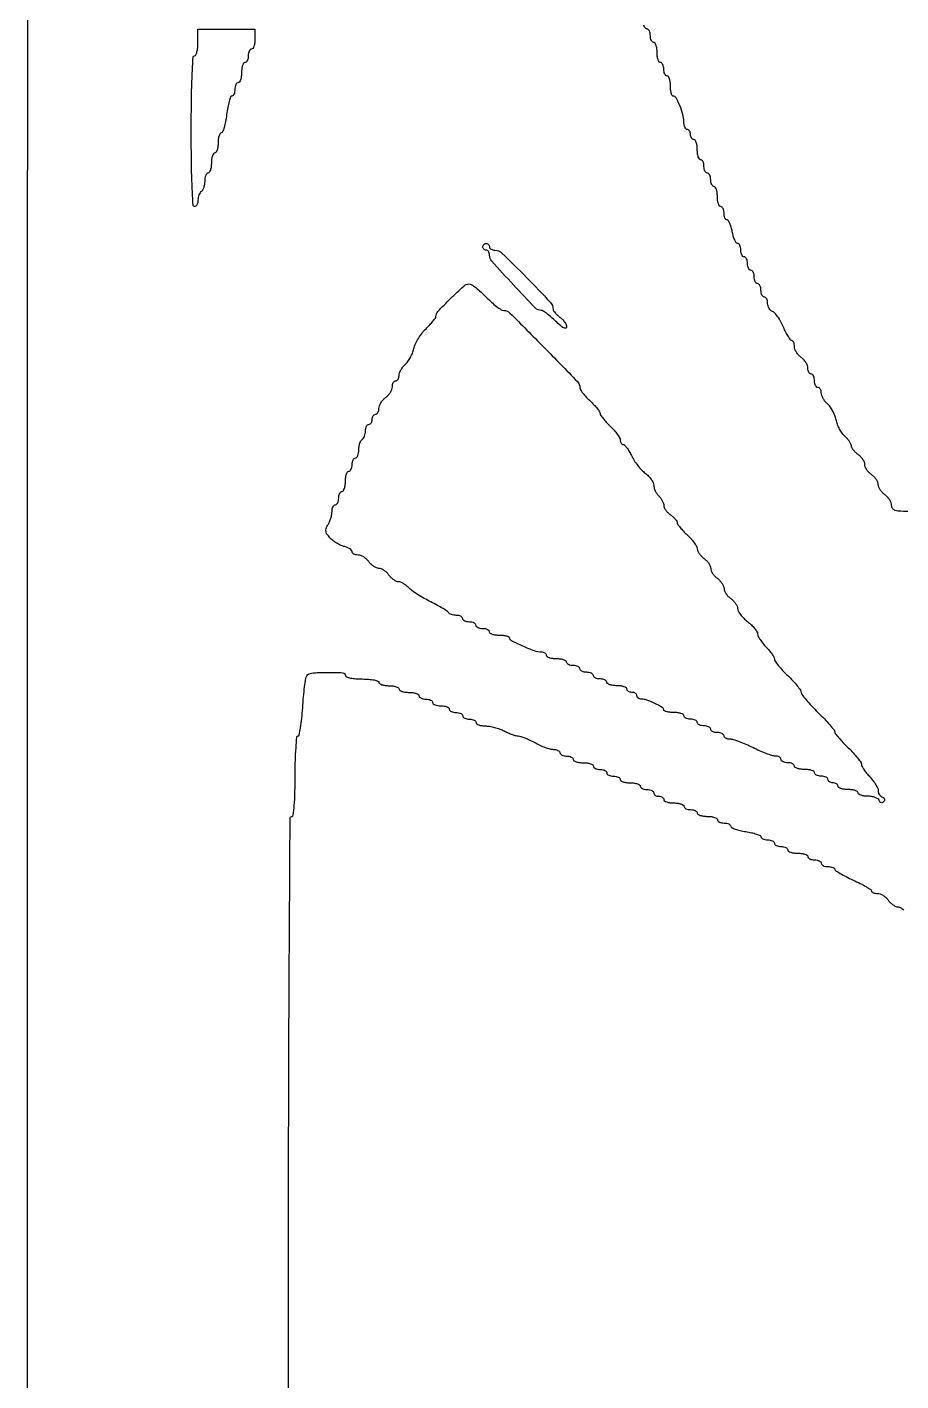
# Model space of a CAD drawing. Extents: x 70 to 555, y 314 to 2123.
# Drawn here: x 70 to 330.8, y 1218.5 to 1622.6 of the extents above; entities that cross this region are included whole.
import ezdxf

# ---------------------------------------------------------------- set-up
doc = ezdxf.new("R2010")
doc.units = 0

msp = doc.modelspace()

# ---------------------------------------------------------------- linework, layer by layer
for points in [[(70.501361, 1948.502049, 0.000004), (70.250342, 1765.875, 0.000254), (70.05712, 1541.195105, 0.000088), (70, 1217.5, 0.000088), (70.05712, 893.804895, 0.000254)], [(70.250342, 669.125, 0.000004), (70.501361, 486.497951, 0.413809)], [(334, 1478, -0.009225), (330.69759, 1478.060933, -0.062928), (329.093056, 1478.324135, -0.16059), (328.303396, 1478.872221, -0.162815), (328, 1479.779241, 0.091287), (327.855253, 1480.565449, 0.047927), (327.4125, 1481.459276, 0.045499), (326.765149, 1482.316802, 0.052224), (326, 1483, -0.046192), (325.234835, 1483.666838, -0.043436), (324.5875, 1484.475876, -0.046457), (324.142914, 1485.299139, -0.100918), (324, 1486, 0.100918), (323.857086, 1486.700861, 0.046457), (323.4125, 1487.524124, 0.043436), (322.765165, 1488.333162, 0.046192), (322, 1489, -0.046192), (321.234835, 1489.666838, -0.043436), (320.5875, 1490.475876, -0.046457), (320.142914, 1491.299139, -0.100918), (320, 1492, 0.100918), (319.857086, 1492.700861, 0.046457), (319.4125, 1493.524124, 0.043436), (318.765165, 1494.333162, 0.046192), (318, 1495, -0.033869), (317.234632, 1495.634566, -0.037202), (316.5875, 1496.348322, -0.040203), (316.135938, 1497.034929, -0.126007), (316, 1497.565772, 0.115509), (315.871172, 1498.115985, 0.033292), (315.42915, 1498.876388, 0.031572), (314.800431, 1499.692805, 0.028976), (314.056681, 1500.448705, -0.05589), (313.261845, 1501.348447, -0.029756), (312.481278, 1502.614724, -0.029215), (311.829283, 1504.019634, -0.039993), (311.422523, 1505.352751, 0.039195), (311.021185, 1506.675644, 0.029929), (310.386527, 1508.049524, 0.030654), (309.630979, 1509.271211, 0.060369), (308.865842, 1510.116354, -0.044399), (308.151902, 1510.856162, -0.039478), (307.548091, 1511.738841, -0.041604), (307.132956, 1512.625525, -0.088912), (307, 1513.367295, 0.059344), (306.925629, 1513.991699, 0.078271), (306.70625, 1514.520393, 0.096675), (306.381426, 1514.874498, 0.160289), (306, 1515, -0.191087), (305.618118, 1515.151477, -0.088204), (305.29375, 1515.5875, -0.068025), (305.073693, 1516.234582, -0.048028), (305, 1517, 0.048028), (304.926307, 1517.765418, 0.068025), (304.70625, 1518.4125, 0.088204), (304.381882, 1518.848523, 0.191087), (304, 1519, -0.173062), (303.618433, 1519.136147, -0.093597), (303.29375, 1519.522652, -0.073949), (303.074067, 1520.098578, -0.054248), (303, 1520.779241, 0.091287), (302.855253, 1521.565449, 0.047927), (302.4125, 1522.459276, 0.045499), (301.765149, 1523.316802, 0.052224), (301, 1524, -0.052224), (300.234851, 1524.683198, -0.045499), (299.5875, 1525.540724, -0.047927), (299.144747, 1526.434551, -0.091287), (299, 1527.220759, 0.041029), (298.944006, 1527.901987, 0.060477), (298.775546, 1528.477348, 0.079516), (298.528193, 1528.868107, 0.215172), (298.2359, 1529, -0.23944), (297.850954, 1529.195555, -0.018478), (297.18259, 1530.185656, -0.022105), (296.448624, 1531.489762, -0.014901), (295.723157, 1533.036275, 0.023671), (294.944478, 1534.623248, 0.027217), (294.051295, 1536.054541, 0.02788), (293.173329, 1537.167125, 0.120724), (292.487257, 1537.643264, -0.098882), (291.918581, 1538.002598, -0.066858), (291.436882, 1538.602402, -0.063862), (291.111123, 1539.340658, -0.072126), (291, 1540.106989, 0.050854), (290.926137, 1540.831332, 0.070807), (290.70625, 1541.443928, 0.0909), (290.381715, 1541.855843, 0.182536), (290, 1542, -0.191087), (289.618118, 1542.151477, -0.088204), (289.29375, 1542.5875, -0.068025), (289.073693, 1543.234582, -0.048028), (289, 1544, 0.048028), (288.926307, 1544.765418, 0.068025), (288.70625, 1545.4125, 0.088204), (288.381882, 1545.848523, 0.191087), (288, 1546, -0.191087), (287.618118, 1546.151477, -0.088204), (287.29375, 1546.5875, -0.068025), (287.073693, 1547.234582, -0.048028), (287, 1548, 0.048028), (286.926307, 1548.765418, 0.068025), (286.70625, 1549.4125, 0.088204), (286.381882, 1549.848523, 0.191087), (286, 1550, -0.191087), (285.618118, 1550.151477, -0.088204), (285.29375, 1550.5875, -0.068025), (285.073693, 1551.234582, -0.048028), (285, 1552, 0.048028), (284.926307, 1552.765418, 0.068025), (284.70625, 1553.4125, 0.088204), (284.381882, 1553.848523, 0.191087), (284, 1554, -0.191087), (283.618118, 1554.151477, -0.088204), (283.29375, 1554.5875, -0.068025), (283.073693, 1555.234582, -0.048028), (283, 1556, 0.045771), (282.929774, 1556.765527, 0.065694), (282.719561, 1557.4125, 0.08573), (282.410052, 1557.849357, 0.198381), (282.045313, 1558, -0.248969), (281.634646, 1558.217999, -0.040853), (281.178188, 1559.028125, -0.036741), (280.755031, 1560.159217, -0.02478), (280.434022, 1561.5, 0.023055), (280.117868, 1562.840903, 0.034546), (279.709237, 1563.971875, 0.037322), (279.273273, 1564.788462, 0.256887), (278.888709, 1565, -0.209741), (278.5489, 1565.149103, -0.081598), (278.261058, 1565.5875, -0.062142), (278.065201, 1566.234318, -0.0425), (278, 1567, 0.048028), (277.926307, 1567.765418, 0.068025), (277.70625, 1568.4125, 0.088204), (277.381882, 1568.848523, 0.191087), (277, 1569, -0.254951), (276.615738, 1569.209557, -0.06271), (276.29375, 1569.88125, -0.048861), (276.072766, 1570.850749, -0.031626), (276, 1572, 0.031626), (275.927234, 1573.149251, 0.048861), (275.70625, 1574.11875, 0.06271), (275.384262, 1574.790443, 0.254951), (275, 1575, -0.191087), (274.618118, 1575.151477, -0.088204), (274.29375, 1575.5875, -0.068025), (274.073693, 1576.234582, -0.048028), (274, 1577, 0.048028), (273.926307, 1577.765418, 0.068025), (273.70625, 1578.4125, 0.088204), (273.381882, 1578.848523, 0.191087), (273, 1579, -0.191087), (272.618118, 1579.151477, -0.088204), (272.29375, 1579.5875, -0.068025), (272.073693, 1580.234582, -0.048028), (272, 1581, 0.048028), (271.926307, 1581.765418, 0.068025), (271.70625, 1582.4125, 0.088204), (271.381882, 1582.848523, 0.191087), (271, 1583, -0.254951), (270.615738, 1583.209557, -0.06271), (270.29375, 1583.88125, -0.048861), (270.072766, 1584.850749, -0.031626), (270, 1586, 0.031626), (269.927234, 1587.149251, 0.048861), (269.70625, 1588.11875, 0.06271), (269.384262, 1588.790443, 0.254951), (269, 1589, -0.148195), (268.618646, 1589.115568, -0.098894), (268.29375, 1589.440625, -0.082425), (268.074694, 1589.926543, -0.064853), (268, 1590.5, 0.064853), (267.925306, 1591.073457, 0.082425), (267.70625, 1591.559375, 0.098894), (267.381354, 1591.884432, 0.148195), (267, 1592, -0.213251), (266.617529, 1592.170897, -0.08026), (266.29375, 1592.675812, -0.061063), (266.073311, 1593.419806, -0.041543), (266, 1594.300635, 0.066591), (265.707165, 1596.48965, 0.033466), (264.794285, 1599.129987, 0.027665), (263.65687, 1601.454261, 0.268694), (262.75, 1601.992198, -0.293605), (262.459613, 1602.183099, -0.043455), (262.220312, 1602.878958, -0.037521), (262.054307, 1603.84975, -0.023593), (262, 1605, 0.031626), (261.927234, 1606.149251, 0.048861), (261.70625, 1607.11875, 0.06271), (261.384262, 1607.790443, 0.254951), (261, 1608, -0.191087), (260.618118, 1608.151477, -0.088204), (260.29375, 1608.5875, -0.068025), (260.073693, 1609.234582, -0.048028), (260, 1610, 0.048028), (259.926307, 1610.765418, 0.068025), (259.70625, 1611.4125, 0.088204), (259.381882, 1611.848523, 0.191087), (259, 1612, -0.254951), (258.615738, 1612.209557, -0.06271), (258.29375, 1612.88125, -0.048861), (258.072766, 1613.850749, -0.031626), (258, 1615, 0.031626), (257.927234, 1616.149251, 0.048861), (257.70625, 1617.11875, 0.06271), (257.384262, 1617.790443, 0.254951), (257, 1618, -0.191087), (256.618118, 1618.151477, -0.088204), (256.29375, 1618.5875, -0.068025), (256.073693, 1619.234582, -0.048028), (256, 1620, 0.048028), (255.926307, 1620.765418, 0.068025), (255.70625, 1621.4125, 0.088204), (255.381882, 1621.848523, 0.191087), (255, 1622, -0.183553), (254.618267, 1622.145022, -0.090592), (254.29375, 1622.55974, -0.070474), (254.073842, 1623.176362, -0.050507)], [(148.057521, 1144.213607, -0.000387), (148, 1218.5, -0.000387), (148.057521, 1292.786393, -0.001097), (148.251484, 1344.625, -0.000069), (148.505813, 1386.508873, -0.412396), (149, 1387, 0.379241), (149.436047, 1387.386292, 0.00943), (149.729167, 1390.25, 0.014311), (149.935691, 1394.03426, 0.006475), (150, 1399, -0.006712), (150.061769, 1403.601189, -0.011155), (150.252344, 1407.475, -0.004906), (150.513808, 1410.684862, -0.387779), (150.859043, 1411, 0.356544), (151.219607, 1411.29456, 0.00943), (151.619813, 1413.469573, 0.015655), (151.979639, 1416.183866, 0.009546), (152.242583, 1419.407056, -0.006671), (152.492697, 1422.707019, -0.009165), (152.811431, 1425.665592, -0.006368), (153.153324, 1428.120432, -0.100955), (153.442558, 1428.907056, -0.238937), (154.862303, 1429.773886, -0.017757), (159.538547, 1429.977678, -0.016391), (164.185545, 1429.8627, -0.397466), (165, 1429, 0.322437), (165.280551, 1428.610183, 0.031449), (166.46875, 1428.29375, 0.03053), (168.083446, 1428.072205, 0.01883), (170, 1428, -0.01883), (171.916554, 1427.927795, -0.03053), (173.53125, 1427.70625, -0.031449), (174.719449, 1427.389817, -0.322437), (175, 1427, 0.254951), (175.209557, 1426.615738, 0.06271), (175.88125, 1426.29375, 0.048861), (176.850749, 1426.072766, 0.031626), (178, 1426, -0.031626), (179.149251, 1425.927234, -0.048861), (180.11875, 1425.70625, -0.06271), (180.790443, 1425.384262, -0.254951), (181, 1425, 0.254951), (181.209557, 1424.615738, 0.06271), (181.88125, 1424.29375, 0.048861), (182.850749, 1424.072766, 0.031626), (184, 1424, -0.031626), (185.149251, 1423.927234, -0.048861), (186.11875, 1423.70625, -0.06271), (186.790443, 1423.384262, -0.254951), (187, 1423, 0.191087), (187.151477, 1422.618118, 0.088204), (187.5875, 1422.29375, 0.068025), (188.234582, 1422.073693, 0.048028), (189, 1422, -0.048028), (189.765418, 1421.926307, -0.068025), (190.4125, 1421.70625, -0.088204), (190.848523, 1421.381882, -0.191087), (191, 1421, 0.226478), (191.182831, 1420.617064, 0.074992), (191.734375, 1420.29375, 0.057076), (192.542644, 1420.073116, 0.038131), (193.5, 1420, -0.038131), (194.457356, 1419.926884, -0.057076), (195.265625, 1419.70625, -0.074992), (195.817169, 1419.382936, -0.226478), (196, 1419, 0.191087), (196.151477, 1418.618118, 0.088204), (196.5875, 1418.29375, 0.068025), (197.234582, 1418.073693, 0.048028), (198, 1418, -0.048028), (198.765418, 1417.926307, -0.068025), (199.4125, 1417.70625, -0.088204), (199.848523, 1417.381882, -0.191087), (200, 1417, 0.191087), (200.151477, 1416.618118, 0.088204), (200.5875, 1416.29375, 0.068025), (201.234582, 1416.073693, 0.048028), (202, 1416, -0.048028), (202.765418, 1415.926307, -0.068025), (203.4125, 1415.70625, -0.088204), (203.848523, 1415.381882, -0.191087), (204, 1415, 0.241151), (204.196656, 1414.615968, 0.068485), (204.807813, 1414.29194, 0.052619), (205.696697, 1414.069125, 0.034571), (206.75, 1413.993839, -0.042097), (208.009577, 1413.884759, -0.022641), (209.533578, 1413.550673, -0.022391), (211.06686, 1413.066527, -0.032537), (212.364307, 1412.493839, 0.017385), (213.560345, 1411.922032, 0.017737), (214.785336, 1411.438815, 0.017805), (215.876352, 1411.095758, 0.067363), (216.583891, 1411, -0.080742), (217.324228, 1410.879663, -0.016028), (218.587049, 1410.4125, -0.016585), (220.03734, 1409.765634, -0.014762), (221.5, 1409, 0.020986), (223.007834, 1408.234469, 0.020208), (224.593403, 1407.5875, 0.020615), (226.034859, 1407.132463, 0.066235), (227.030416, 1407, -0.048799), (227.784157, 1406.926261, -0.068799), (228.421435, 1406.70625, -0.088982), (228.850583, 1406.381832, -0.188692), (229, 1406, 0.191087), (229.151477, 1405.618118, 0.088204), (229.5875, 1405.29375, 0.068025), (230.234582, 1405.073693, 0.048028), (231, 1405, -0.048028), (231.765418, 1404.926307, -0.068025), (232.4125, 1404.70625, -0.088204), (232.848523, 1404.381882, -0.191087), (233, 1404, 0.254951), (233.209557, 1403.615738, 0.06271), (233.88125, 1403.29375, 0.048861), (234.850749, 1403.072766, 0.031626), (236, 1403, -0.031626), (237.149251, 1402.927234, -0.048861), (238.11875, 1402.70625, -0.06271), (238.790443, 1402.384262, -0.254951), (239, 1402, 0.191087), (239.151477, 1401.618118, 0.088204), (239.5875, 1401.29375, 0.068025), (240.234582, 1401.073693, 0.048028), (241, 1401, -0.048028), (241.765418, 1400.926307, -0.068025), (242.4125, 1400.70625, -0.088204), (242.848523, 1400.381882, -0.191087), (243, 1400, 0.191087), (243.151477, 1399.618118, 0.088204), (243.5875, 1399.29375, 0.068025), (244.234582, 1399.073693, 0.048028), (245, 1399, -0.048028), (245.765418, 1398.926307, -0.068025), (246.4125, 1398.70625, -0.088204), (246.848523, 1398.381882, -0.191087), (247, 1398, 0.254951), (247.209557, 1397.615738, 0.06271), (247.88125, 1397.29375, 0.048861), (248.850749, 1397.072766, 0.031626), (250, 1397, -0.031626), (251.149251, 1396.927234, -0.048861), (252.11875, 1396.70625, -0.06271), (252.790443, 1396.384262, -0.254951), (253, 1396, 0.191087), (253.151477, 1395.618118, 0.088204), (253.5875, 1395.29375, 0.068025), (254.234582, 1395.073693, 0.048028), (255, 1395, -0.048028), (255.765418, 1394.926307, -0.068025), (256.4125, 1394.70625, -0.088204), (256.848523, 1394.381882, -0.191087), (257, 1394, 0.148195), (257.115568, 1393.618646, 0.098894), (257.440625, 1393.29375, 0.082425), (257.926543, 1393.074694, 0.064853), (258.5, 1393, -0.064853), (259.073457, 1392.925306, -0.082425), (259.559375, 1392.70625, -0.098894), (259.884432, 1392.381354, -0.148195), (260, 1392, 0.254951), (260.209557, 1391.615738, 0.06271), (260.88125, 1391.29375, 0.048861), (261.850749, 1391.072766, 0.031626), (263, 1391, -0.031626), (264.149251, 1390.927234, -0.048861), (265.11875, 1390.70625, -0.06271), (265.790443, 1390.384262, -0.254951), (266, 1390, 0.191087), (266.151477, 1389.618118, 0.088204), (266.5875, 1389.29375, 0.068025), (267.234582, 1389.073693, 0.048028), (268, 1389, -0.048028), (268.765418, 1388.926307, -0.068025), (269.4125, 1388.70625, -0.088204), (269.848523, 1388.381882, -0.191087), (270, 1388, 0.254951), (270.209557, 1387.615738, 0.06271), (270.88125, 1387.29375, 0.048861), (271.850749, 1387.072766, 0.031626), (273, 1387, -0.031626), (274.149251, 1386.927234, -0.048861), (275.11875, 1386.70625, -0.06271), (275.790443, 1386.384262, -0.254951), (276, 1386, 0.191087), (276.151477, 1385.618118, 0.088204), (276.5875, 1385.29375, 0.068025), (277.234582, 1385.073693, 0.048028), (278, 1385, -0.044979), (278.765565, 1384.930992, -0.064852), (279.4125, 1384.724249, -0.08479), (279.849692, 1384.419978, -0.201047), (280, 1384.061273, 0.284384), (280.249764, 1383.657656, 0.029567), (281.321875, 1383.200069, 0.029702), (282.775549, 1382.774338, 0.019168), (284.5, 1382.447729, -0.018095), (286.224536, 1382.124936, -0.028191), (287.678125, 1381.710743, -0.027144), (288.757855, 1381.269148, -0.2898), (289, 1380.886456, 0.210144), (289.149042, 1380.547498, 0.081446), (289.5875, 1380.260397, 0.062018), (290.234312, 1380.06503, 0.042389), (291, 1380, -0.048028), (291.765418, 1379.926307, -0.068025), (292.4125, 1379.70625, -0.088204), (292.848523, 1379.381882, -0.191087), (293, 1379, 0.191087), (293.151477, 1378.618118, 0.088204), (293.5875, 1378.29375, 0.068025), (294.234582, 1378.073693, 0.048028), (295, 1378, -0.048028), (295.765418, 1377.926307, -0.068025), (296.4125, 1377.70625, -0.088204), (296.848523, 1377.381882, -0.191087), (297, 1377, 0.254951), (297.209557, 1376.615738, 0.06271), (297.88125, 1376.29375, 0.048861), (298.850749, 1376.072766, 0.031626), (300, 1376, -0.031626), (301.149251, 1375.927234, -0.048861), (302.11875, 1375.70625, -0.06271), (302.790443, 1375.384262, -0.254951), (303, 1375, 0.191087), (303.151477, 1374.618118, 0.088204), (303.5875, 1374.29375, 0.068025), (304.234582, 1374.073693, 0.048028), (305, 1374, -0.048028), (305.765418, 1373.926307, -0.068025), (306.4125, 1373.70625, -0.088204), (306.848523, 1373.381882, -0.191087), (307, 1373, 0.191087), (307.151477, 1372.618118, 0.088204), (307.5875, 1372.29375, 0.068025), (308.234582, 1372.073693, 0.048028), (309, 1372, -0.035676), (309.766246, 1371.945257, -0.053938), (310.413545, 1371.779687, -0.070374), (310.858162, 1371.53754, -0.235946), (311.003557, 1371.25, 0.252497), (311.219031, 1370.855014, 0.010688), (312.619605, 1369.985938, 0.016166), (314.394667, 1369.012383, 0.010555), (316.5, 1368, -0.010555), (318.605333, 1366.987617, -0.016166), (320.380395, 1366.014062, -0.010688), (321.780969, 1365.144986, -0.252497), (321.996443, 1364.75, 0.217496), (322.129131, 1364.463004, 0.077957), (322.521607, 1364.220313, 0.059406), (323.097727, 1364.054935, 0.040238), (323.779241, 1364, -0.091287), (324.565449, 1363.855253, -0.047927), (325.459276, 1363.4125, -0.045499), (326.316802, 1362.765149, -0.052224), (327, 1362, 0.041141), (327.653428, 1361.234779, 0.041233), (328.422869, 1360.5875, 0.044503), (329.188882, 1360.14072, 0.11021), (329.819549, 1360, -0.129236), (330.527212, 1359.813981, -0.027097), (331.615995, 1359.11875, -0.026729)]]:
    msp.add_lwpolyline(points, format="xyb")
for points in [[(138, 1619, -0.031626), (137.927234, 1617.850749, -0.048861), (137.70625, 1616.88125, -0.06271), (137.384262, 1616.209557, -0.254951), (137, 1616, 0.191087), (136.618118, 1615.848523, 0.088204), (136.29375, 1615.4125, 0.068025), (136.073693, 1614.765418, 0.048028), (136, 1614, -0.048028), (135.926307, 1613.234582, -0.068025), (135.70625, 1612.5875, -0.088204), (135.381882, 1612.151477, -0.191087), (135, 1612, 0.254951), (134.615738, 1611.790443, 0.06271), (134.29375, 1611.11875, 0.048861), (134.072766, 1610.149251, 0.031626), (134, 1609, -0.031626), (133.927234, 1607.850749, -0.048861), (133.70625, 1606.88125, -0.06271), (133.384262, 1606.209557, -0.254951), (133, 1606, 0.191087), (132.618118, 1605.848523, 0.088204), (132.29375, 1605.4125, 0.068025), (132.073693, 1604.765418, 0.048028), (132, 1604, -0.042306), (131.935097, 1603.234308, -0.061925), (131.740097, 1602.5875, -0.081332), (131.453547, 1602.148997, -0.210446), (131.115223, 1602, 0.312591), (130.734447, 1601.736166, 0.020137), (130.288491, 1600.384375, 0.02366), (129.870577, 1598.60813, 0.014868), (129.543267, 1596.5, -0.015598), (129.212813, 1594.391932, -0.024745), (128.785334, 1592.615625, -0.021775), (128.326286, 1591.271886, -0.308806), (127.928044, 1591, 0.266165), (127.57082, 1590.79534, 0.057626), (127.272613, 1590.11875, 0.045738), (127.067423, 1589.149392, 0.029304), (127, 1588, -0.031626), (126.927234, 1586.850749, -0.048861), (126.70625, 1585.88125, -0.06271), (126.384262, 1585.209557, -0.254951), (126, 1585, 0.254951), (125.615738, 1584.790443, 0.06271), (125.29375, 1584.11875, 0.048861), (125.072766, 1583.149251, 0.031626), (125, 1582, -0.031626), (124.927234, 1580.850749, -0.048861), (124.70625, 1579.88125, -0.06271), (124.384262, 1579.209557, -0.254951), (124, 1579, 0.222681), (123.617207, 1578.820624, 0.076538), (123.29375, 1578.282961, 0.058208), (123.07317, 1577.49372, 0.039081), (123, 1576.559017, -0.037634), (122.926158, 1575.57934, -0.041396), (122.70625, 1574.653525, -0.045439), (122.384508, 1573.906663, -0.130646), (122, 1573.5, 0.111412), (121.616444, 1573.123976, 0.050262), (121.29375, 1572.49335, 0.046318), (121.074077, 1571.729296, 0.046881), (121, 1570.940983, -0.049547), (120.926216, 1570.198222, -0.069539), (120.70625, 1569.570164, -0.089706), (120.381787, 1569.147465, -0.186414), (120, 1569, -0.397494), (119.538299, 1569.435923, -0.003252), (119.261111, 1574.875, -0.007936), (119.060906, 1581.887134, -0.003168), (119, 1591.5, -0.003168), (119.060906, 1601.112866, -0.007936), (119.261111, 1608.125, -0.003252), (119.538299, 1613.564077, -0.397494), (120, 1614, 0.295869), (120.387127, 1614.251055, 0.04382), (120.70625, 1615.175, 0.037669), (120.92761, 1616.467056, 0.023598), (121, 1618), (121, 1622), (129.5, 1622), (138, 1622)], [(208, 1557, 0.152651), (208.119212, 1556.618626, 0.098163), (208.454805, 1556.29375, 0.08089), (208.956285, 1556.074571, 0.062736), (209.548274, 1556, -0.195276), (211.723175, 1555.116915, -0.005528), (219.006788, 1547.876112, -0.005604), (226.120027, 1540.482631, -0.190991), (227, 1538.262966, 0.150213), (227.125555, 1537.85447, 0.031861), (227.5875, 1537.259372, 0.030669), (228.23435, 1536.612149, 0.024966), (229, 1536, -0.04388), (229.765186, 1535.339333, -0.042484), (230.4125, 1534.548527, -0.045654), (230.858001, 1533.75168, -0.105019), (231, 1533.083074, -0.348242), (230.72768, 1532.739497, -0.179728), (230.149664, 1532.812299, -0.056845), (229.135874, 1533.497742, -0.015425), (227.702393, 1534.803833, 0.013906), (226.367115, 1536.02789, 0.018424), (225.082362, 1537.061126, 0.015956), (223.972888, 1537.834186, 0.14517), (223.413821, 1538, -0.203819), (221.69854, 1538.72952, -0.004179), (215.134444, 1545.661056, -0.004449), (208.720003, 1552.673038, -0.185077), (208, 1554.551555, 0.067274), (207.925167, 1555.105221, 0.084087), (207.70625, 1555.574519, 0.099564), (207.381342, 1555.888359, 0.14337), (207, 1556, -0.099038), (206.618362, 1556.076342, -0.097945), (206.29375, 1556.29375, -0.097945), (206.076342, 1556.618362, -0.099038), (206, 1557, -0.099038), (206.076342, 1557.381638, -0.097945), (206.29375, 1557.70625, -0.097945), (206.618362, 1557.923658, -0.099038), (207, 1558, -0.099038), (207.381638, 1557.923658, -0.097945), (207.70625, 1557.70625, -0.097945), (207.923658, 1557.381638, -0.099038)], [(207, 1542, 0.016748), (208.573638, 1540.4683, 0.021539), (210.123736, 1539.175, 0.019998), (211.479343, 1538.222959, 0.144053), (212.237161, 1538, -0.19887), (214.106929, 1537.225697, -0.002091), (224.214713, 1527.036358, -0.002124), (234.227164, 1516.771485, -0.194577), (235, 1514.860735, 0.145198), (235.169244, 1514.290218, 0.020961), (235.88125, 1513.290089, 0.022307), (236.851249, 1512.150541, 0.01741), (238, 1511, -0.015037), (239.148923, 1509.860157, -0.019967), (240.11875, 1508.75298, -0.017669), (240.841448, 1507.790588, -0.153378), (241, 1507.285881, 0.151545), (241.157461, 1506.778293, 0.017126), (241.88125, 1505.797703, 0.019502), (242.85107, 1504.667327, 0.01468), (244, 1503.5, -0.02098), (245.148507, 1502.303319, -0.025305), (246.11875, 1501.084442, -0.025239), (246.817782, 1499.996822, -0.130933), (247, 1499.312909, 0.06569), (247.066226, 1498.811004, 0.083011), (247.26028, 1498.385667, 0.099145), (247.548161, 1498.101171, 0.146494), (247.886059, 1498, -0.208653), (248.321284, 1497.810111, -0.027729), (248.97701, 1497.019722, -0.028293), (249.68453, 1495.941065, -0.020226), (250.355682, 1494.662884, 0.033047), (251.146512, 1493.246197, 0.022662), (252.217373, 1491.747853, 0.022908), (253.385764, 1490.393029, 0.042331), (254.469624, 1489.425536, -0.038796), (255.437824, 1488.573489, -0.039469), (256.256702, 1487.586699, -0.042539), (256.823489, 1486.616572, -0.111388), (257, 1485.83408, 0.071143), (257.108188, 1485.077573, 0.038844), (257.440625, 1484.199029, 0.037779), (257.925874, 1483.341441, 0.048779), (258.5, 1482.642857, -0.039866), (259.074017, 1481.969202, -0.035424), (259.559375, 1481.186723, -0.037162), (259.894155, 1480.416656, -0.084148), (260, 1479.792188, 0.111748), (260.140315, 1479.17221, 0.044135), (260.5875, 1478.414832, 0.040854), (261.234767, 1477.651394, 0.040366), (262, 1477, -0.026646), (262.765589, 1476.383675, -0.032051), (263.4125, 1475.724006, -0.033731), (263.871936, 1475.112214, -0.145178), (264, 1474.680451, 0.15533), (264.155748, 1474.1912, 0.016876), (264.88125, 1473.23713, 0.0194), (265.851035, 1472.137392, 0.014489), (267, 1471, -0.022526), (268.148438, 1469.826, -0.026729), (269.11875, 1468.615995, -0.027097), (269.813981, 1467.527212, -0.129236), (270, 1466.819549, 0.11021), (270.14072, 1466.188882, 0.044503), (270.5875, 1465.422869, 0.041233), (271.234779, 1464.653428, 0.041141), (272, 1464, -0.046192), (272.765165, 1463.333162, -0.043436), (273.4125, 1462.524124, -0.046457), (273.857086, 1461.700861, -0.100918), (274, 1461, 0.100918), (274.142914, 1460.299139, 0.046457), (274.5875, 1459.475876, 0.043436), (275.234835, 1458.666838, 0.046192), (276, 1458, -0.046192), (276.765165, 1457.333162, -0.043436), (277.4125, 1456.524124, -0.046457), (277.857086, 1455.700861, -0.100918), (278, 1455, 0.100918), (278.142914, 1454.299139, 0.046457), (278.5875, 1453.475876, 0.043436), (279.234835, 1452.666838, 0.046192), (280, 1452, -0.045158), (280.765849, 1451.335342, -0.042809), (281.415166, 1450.532713, -0.04583), (281.863062, 1449.718726, -0.101725), (282.009074, 1449.029241, 0.128796), (282.209056, 1448.283839, 0.034618), (282.894068, 1447.255212, 0.032675), (283.863655, 1446.154261, 0.028726), (285.009074, 1445.137438, -0.025434), (286.153991, 1444.134453, -0.030336), (287.121416, 1443.074671, -0.031561), (287.810121, 1442.102008, -0.139141), (288, 1441.432893, 0.116268), (288.160024, 1440.754026, 0.028477), (288.734375, 1439.750742, 0.027637), (289.543081, 1438.646529, 0.024507), (290.5, 1437.590909, -0.020646), (291.45708, 1436.55135, -0.024738), (292.265625, 1435.495152, -0.024613), (292.848196, 1434.554861, -0.127043), (293, 1433.967054, 0.155242), (293.201918, 1433.332395, 0.015481), (294.175, 1432.044392, 0.018307), (295.467979, 1430.553963, 0.01355), (297, 1429, -0.013782), (298.531996, 1427.444623, -0.018553), (299.825, 1425.949889, -0.015821), (300.796345, 1424.657238, -0.154405), (301, 1424.013477, 0.163312), (301.224755, 1423.343713, 0.011526), (302.46875, 1421.775396, 0.015322), (304.084621, 1419.948855, 0.010909), (306, 1418, -0.008244), (307.915787, 1416.071399, -0.012074), (309.53125, 1414.30725, -0.007546), (310.81197, 1412.79348, -0.173486), (311, 1412.267872, 0.165446), (311.173442, 1411.758054, 0.01055), (312.175, 1410.511744, 0.014554), (313.467623, 1409.059027, 0.010262), (315, 1407.5, -0.012559), (316.532112, 1405.926853, -0.017181), (317.825, 1404.430888, -0.014008), (318.805281, 1403.14229, -0.156848), (319, 1402.536834, 0.126365), (319.14605, 1401.96817, 0.0212), (319.734375, 1400.998146, 0.022043), (320.542832, 1399.893189, 0.017984), (321.5, 1398.783426, -0.024565), (322.456888, 1397.644017, -0.026988), (323.265625, 1396.450312, -0.027813), (323.838673, 1395.365244, -0.107987), (324, 1394.626977, 0.078577), (324.093552, 1394.03537, 0.066753), (324.367188, 1393.464495, 0.06856), (324.772171, 1393.000118, 0.093692), (325.25, 1392.720238, -0.083441), (325.68169, 1392.47904, -0.158535), (325.897651, 1392.149648, -0.168297), (325.872012, 1391.770915, -0.096381), (325.613095, 1391.386905, -0.096381), (325.229085, 1391.127988, -0.168297), (324.850352, 1391.102349, -0.158535), (324.52096, 1391.31831, -0.083441), (324.279762, 1391.75, 0.162835), (323.902704, 1392.229999, 0.056621), (323.107701, 1392.632812, 0.048962), (322.06574, 1392.907781, 0.040063), (320.916667, 1393, -0.032551), (319.799395, 1393.072814, -0.050076), (318.856771, 1393.29375, -0.064635), (318.205409, 1393.61597, -0.250638), (318, 1394, 0.254951), (317.790443, 1394.384262, 0.06271), (317.11875, 1394.70625, 0.048861), (316.149251, 1394.927234, 0.031626), (315, 1395, -0.031626), (313.850749, 1395.072766, -0.048861), (312.88125, 1395.29375, -0.06271), (312.209557, 1395.615738, -0.254951), (312, 1396, 0.148195), (311.884432, 1396.381354, 0.098894), (311.559375, 1396.70625, 0.082425), (311.073457, 1396.925306, 0.064853), (310.5, 1397, -0.064853), (309.926543, 1397.074694, -0.082425), (309.440625, 1397.29375, -0.098894), (309.115568, 1397.618646, -0.148195), (309, 1398, 0.191087), (308.848523, 1398.381882, 0.088204), (308.4125, 1398.70625, 0.068025), (307.765418, 1398.926307, 0.048028), (307, 1399, -0.048028), (306.234582, 1399.073693, -0.068025), (305.5875, 1399.29375, -0.088204), (305.151477, 1399.618118, -0.191087), (305, 1400, 0.254951), (304.790443, 1400.384262, 0.06271), (304.11875, 1400.70625, 0.048861), (303.149251, 1400.927234, 0.031626), (302, 1401, -0.031626), (300.850749, 1401.072766, -0.048861), (299.88125, 1401.29375, -0.06271), (299.209557, 1401.615738, -0.254951), (299, 1402, 0.191087), (298.848523, 1402.381882, 0.088204), (298.4125, 1402.70625, 0.068025), (297.765418, 1402.926307, 0.048028), (297, 1403, -0.048028), (296.234582, 1403.073693, -0.068025), (295.5875, 1403.29375, -0.088204), (295.151477, 1403.618118, -0.191087), (295, 1404, 0.170361), (294.866001, 1404.381866, 0.093997), (294.485937, 1404.707479, 0.074651), (293.919434, 1404.928458, 0.055182), (293.25, 1405.004185, -0.075185), (292.279066, 1405.15339, -0.014017), (290.568966, 1405.740287, -0.014731), (288.592285, 1406.548408, -0.012987), (286.580522, 1407.504185, 0.013622), (284.562853, 1408.459628, 0.015214), (282.568425, 1409.266854, 0.014638), (280.836415, 1409.850231, 0.074038), (279.830522, 1410, -0.052664), (279.13017, 1410.073971, -0.07251), (278.537716, 1410.29375, -0.092408), (278.139786, 1410.61837, -0.177381), (278, 1411, 0.191087), (277.848523, 1411.381882, 0.088204), (277.4125, 1411.70625, 0.068025), (276.765418, 1411.926307, 0.048028), (276, 1412, -0.048028), (275.234582, 1412.073693, -0.068025), (274.5875, 1412.29375, -0.088204), (274.151477, 1412.618118, -0.191087), (274, 1413, 0.191087), (273.848523, 1413.381882, 0.088204), (273.4125, 1413.70625, 0.068025), (272.765418, 1413.926307, 0.048028), (272, 1414, -0.048028), (271.234582, 1414.073693, -0.068025), (270.5875, 1414.29375, -0.088204), (270.151477, 1414.618118, -0.191087), (270, 1415, 0.191087), (269.848523, 1415.381882, 0.088204), (269.4125, 1415.70625, 0.068025), (268.765418, 1415.926307, 0.048028), (268, 1416, -0.048028), (267.234582, 1416.073693, -0.068025), (266.5875, 1416.29375, -0.088204), (266.151477, 1416.618118, -0.191087), (266, 1417, 0.254951), (265.790443, 1417.384262, 0.06271), (265.11875, 1417.70625, 0.048861), (264.149251, 1417.927234, 0.031626), (263, 1418, -0.023593), (261.84975, 1418.054307, -0.037521), (260.878958, 1418.220313, -0.043455), (260.183099, 1418.459613, -0.293605), (259.992198, 1418.75, 0.262796), (259.543235, 1419.526241, 0.020084), (257.332808, 1420.711774, 0.026575), (254.968163, 1421.708728, 0.08668), (253.300635, 1422, -0.07531), (252.803702, 1422.075275, -0.08893), (252.382062, 1422.29375, -0.100706), (252.100198, 1422.618643, -0.129178), (252, 1423, 0.148195), (251.884432, 1423.381354, 0.098894), (251.559375, 1423.70625, 0.082425), (251.073457, 1423.925306, 0.064853), (250.5, 1424, -0.064853), (249.926543, 1424.074694, -0.082425), (249.440625, 1424.29375, -0.098894), (249.115568, 1424.618646, -0.148195), (249, 1425, 0.254951), (248.790443, 1425.384262, 0.06271), (248.11875, 1425.70625, 0.048861), (247.149251, 1425.927234, 0.031626), (246, 1426, -0.031626), (244.850749, 1426.072766, -0.048861), (243.88125, 1426.29375, -0.06271), (243.209557, 1426.615738, -0.254951), (243, 1427, 0.191087), (242.848523, 1427.381882, 0.088204), (242.4125, 1427.70625, 0.068025), (241.765418, 1427.926307, 0.048028), (241, 1428, -0.048028), (240.234582, 1428.073693, -0.068025), (239.5875, 1428.29375, -0.088204), (239.151477, 1428.618118, -0.191087), (239, 1429, 0.191087), (238.848523, 1429.381882, 0.088204), (238.4125, 1429.70625, 0.068025), (237.765418, 1429.926307, 0.048028), (237, 1430, -0.048028), (236.234582, 1430.073693, -0.068025), (235.5875, 1430.29375, -0.088204), (235.151477, 1430.618118, -0.191087), (235, 1431, 0.191087), (234.848523, 1431.381882, 0.088204), (234.4125, 1431.70625, 0.068025), (233.765418, 1431.926307, 0.048028), (233, 1432, -0.048028), (232.234582, 1432.073693, -0.068025), (231.5875, 1432.29375, -0.088204), (231.151477, 1432.618118, -0.191087), (231, 1433, 0.254951), (230.790443, 1433.384262, 0.06271), (230.11875, 1433.70625, 0.048861), (229.149251, 1433.927234, 0.031626), (228, 1434, -0.031626), (226.850749, 1434.072766, -0.048861), (225.88125, 1434.29375, -0.06271), (225.209557, 1434.615738, -0.254951), (225, 1435, 0.147557), (224.884953, 1435.381352, 0.09899), (224.56139, 1435.70625, 0.082645), (224.077683, 1435.925288, 0.065165), (223.50686, 1436, -0.087603), (221.449354, 1436.363276, -0.017411), (217.971915, 1437.769736, -0.01085), (214.517468, 1439.39964, -0.284374), (214, 1440.2359, 0.293428), (213.810154, 1440.531544, 0.044963), (213.11875, 1440.775546, 0.038325), (212.149685, 1440.944673, 0.024048), (211, 1441, -0.031626), (209.850749, 1441.072766, -0.048861), (208.88125, 1441.29375, -0.06271), (208.209557, 1441.615738, -0.254951), (208, 1442, 0.191087), (207.848523, 1442.381882, 0.088204), (207.4125, 1442.70625, 0.068025), (206.765418, 1442.926307, 0.048028), (206, 1443, -0.048028), (205.234582, 1443.073693, -0.068025), (204.5875, 1443.29375, -0.088204), (204.151477, 1443.618118, -0.191087), (204, 1444, 0.191087), (203.848523, 1444.381882, 0.088204), (203.4125, 1444.70625, 0.068025), (202.765418, 1444.926307, 0.048028), (202, 1445, -0.048028), (201.234582, 1445.073693, -0.068025), (200.5875, 1445.29375, -0.088204), (200.151477, 1445.618118, -0.191087), (200, 1446, 0.184457), (199.854207, 1446.38175, 0.090315), (199.436979, 1446.70625, 0.070178), (198.816758, 1446.926177, 0.050201), (198.083333, 1447, -0.036404), (197.325242, 1447.055268, -0.044078), (196.631771, 1447.220313, -0.049842), (196.093607, 1447.461515, -0.15923), (195.833333, 1447.75, 0.144373), (195.492652, 1448.150401, 0.008528), (194.129167, 1449.009017, 0.012294), (192.439701, 1449.977116, 0.008716), (190.5, 1450.982825, -0.013786), (188.46719, 1452.063101, -0.01372), (186.493669, 1453.255428, -0.013686), (184.828345, 1454.390544, -0.051045), (183.882705, 1455.232825, 0.038897), (183.159595, 1455.90904, 0.036526), (182.325731, 1456.480892, 0.038673), (181.509271, 1456.876089, 0.093644), (180.853464, 1457, -0.108353), (180.209565, 1457.141194, -0.044932), (179.432831, 1457.5875, -0.041686), (178.655949, 1458.234793, -0.042098), (178, 1459, 0.046192), (177.333162, 1459.765165, 0.043436), (176.524124, 1460.4125, 0.046457), (175.700861, 1460.857086, 0.100918), (175, 1461, -0.100918), (174.299139, 1461.142914, -0.046457), (173.475876, 1461.5875, -0.043436), (172.666838, 1462.234835, -0.046192), (172, 1463, 0.052224), (171.316802, 1463.765149, 0.045499), (170.459276, 1464.4125, 0.047927), (169.565449, 1464.855253, 0.091287), (168.779241, 1465, -0.05317), (168.098531, 1465.072592, -0.072975), (167.522652, 1465.288153, -0.092801), (167.135963, 1465.60661, -0.175981), (167, 1465.980948, 0.193383), (166.831491, 1466.400342, 0.056718), (166.287244, 1466.852633, 0.047813), (165.502452, 1467.265717, 0.035779), (164.573596, 1467.570885, -0.047514), (163.515016, 1467.94637, -0.028402), (162.337306, 1468.578496, -0.028257), (161.226044, 1469.348409, -0.043236), (160.367984, 1470.145876, -0.034099), (159.497441, 1471.250598, -0.113753), (159.163386, 1472.105043, -0.128148), (159.256697, 1472.959698, -0.048687), (159.794388, 1474.042371, 0.038937), (160.256198, 1474.928534, 0.026486), (160.645851, 1475.997266, 0.026752), (160.913359, 1477.075597, 0.047454), (161, 1477.986431, -0.047692), (161.073673, 1478.757059, -0.067684), (161.29375, 1479.408514, -0.087854), (161.618095, 1479.84761, -0.192146), (162, 1480, 0.191087), (162.381882, 1480.151477, 0.088204), (162.70625, 1480.5875, 0.068025), (162.926307, 1481.234582, 0.048028), (163, 1482, -0.048028), (163.073693, 1482.765418, -0.068025), (163.29375, 1483.4125, -0.088204), (163.618118, 1483.848523, -0.191087), (164, 1484, 0.254951), (164.384262, 1484.209557, 0.06271), (164.70625, 1484.88125, 0.048861), (164.927234, 1485.850749, 0.031626), (165, 1487, -0.031626), (165.072766, 1488.149251, -0.048861), (165.29375, 1489.11875, -0.06271), (165.615738, 1489.790443, -0.254951), (166, 1490, 0.191087), (166.381882, 1490.151477, 0.088204), (166.70625, 1490.5875, 0.068025), (166.926307, 1491.234582, 0.048028), (167, 1492, -0.048028), (167.073693, 1492.765418, -0.068025), (167.29375, 1493.4125, -0.088204), (167.618118, 1493.848523, -0.191087), (168, 1494, 0.222681), (168.382793, 1494.179376, 0.076538), (168.70625, 1494.717039, 0.058208), (168.92683, 1495.50628, 0.039081), (169, 1496.440983, -0.037634), (169.073842, 1497.42066, -0.041396), (169.29375, 1498.346475, -0.045439), (169.615492, 1499.093337, -0.130646), (170, 1499.5, 0.111412), (170.383556, 1499.876024, 0.050262), (170.70625, 1500.50665, 0.046318), (170.925923, 1501.270704, 0.046881), (171, 1502.059017, -0.049547), (171.073784, 1502.801778, -0.069539), (171.29375, 1503.429836, -0.089706), (171.618213, 1503.852535, -0.186414), (172, 1504, 0.148195), (172.381354, 1504.115568, 0.098894), (172.70625, 1504.440625, 0.082425), (172.925306, 1504.926543, 0.064853), (173, 1505.5, -0.064853), (173.074694, 1506.073457, -0.082425), (173.29375, 1506.559375, -0.098894), (173.618646, 1506.884432, -0.148195), (174, 1507, 0.173062), (174.381567, 1507.136147, 0.093597), (174.70625, 1507.522652, 0.073949), (174.925933, 1508.098578, 0.054248), (175, 1508.779241, -0.091287), (175.144747, 1509.565449, -0.047927), (175.5875, 1510.459276, -0.045499), (176.234851, 1511.316802, -0.052224), (177, 1512, 0.052224), (177.765149, 1512.683198, 0.045499), (178.4125, 1513.540724, 0.047927), (178.855253, 1514.434551, 0.091287), (179, 1515.220759, -0.054248), (179.074067, 1515.901422, -0.073949), (179.29375, 1516.477348, -0.093597), (179.618433, 1516.863853, -0.173062), (180, 1517, 0.160289), (180.381426, 1517.125502, 0.096675), (180.70625, 1517.479607, 0.078271), (180.925629, 1518.008301, 0.059344), (181, 1518.632705, -0.088912), (181.132956, 1519.374475, -0.041604), (181.548091, 1520.261159, -0.039478), (182.151902, 1521.143838, -0.044399), (182.865842, 1521.883646, 0.059838), (183.630396, 1522.726348, 0.030705), (184.38415, 1523.939652, 0.030006), (185.016223, 1525.301622, 0.039598), (185.414429, 1526.610399, -0.055234), (185.886608, 1528.004551, -0.028115), (186.763595, 1529.636407, -0.027542), (187.868502, 1531.23623, -0.036848), (189.048587, 1532.546549, 0.013701), (190.178984, 1533.690558, 0.018477), (191.133022, 1534.789211, 0.015703), (191.850262, 1535.739168, 0.155051), (192, 1536.210425, -0.191281), (192.576514, 1537.662267, -0.008775), (196.370448, 1541.547242, -0.009249), (200.286287, 1545.278066, -0.17377), (201.828401, 1545.927529, -0.156884), (202.558075, 1545.735972, -0.020391), (203.895523, 1544.803712, -0.022137), (205.431143, 1543.526511, -0.016836)]]:
    msp.add_lwpolyline(points, format="xyb", close=True)

doc.saveas('drawing.dxf')
